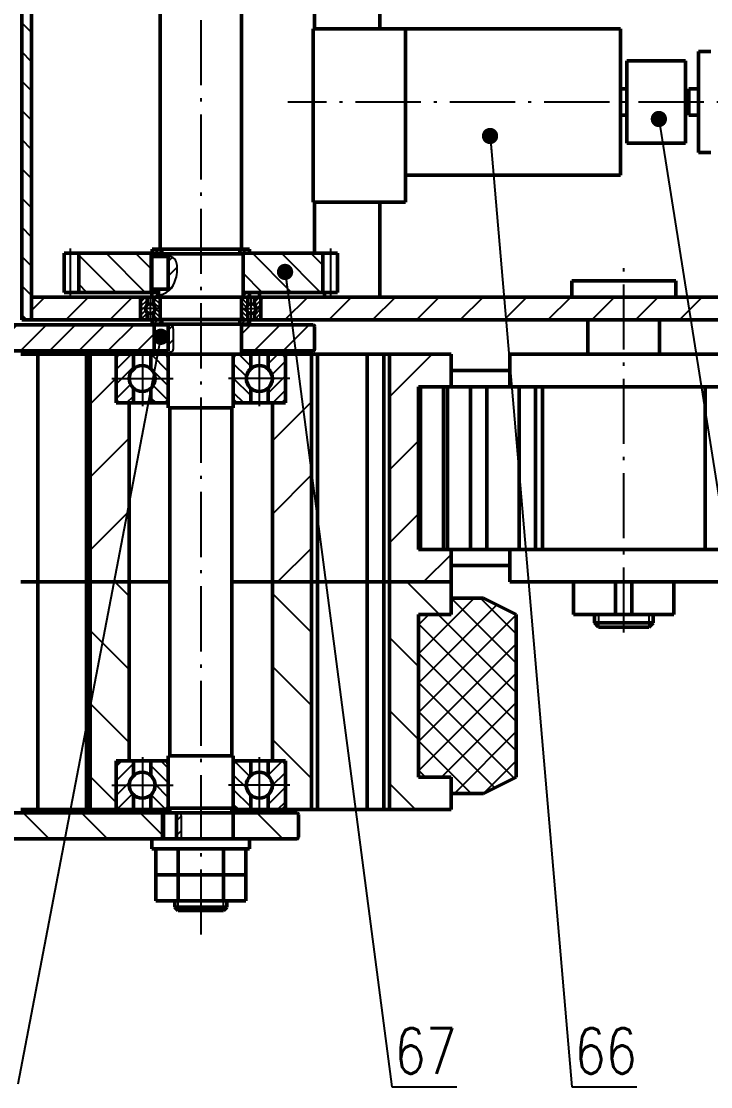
# Model space of a CAD drawing. Header units: millimetres. Extents: x -1896 to -707, y -189 to 652.
# Drawn here: x -1718.6 to -1612.7, y -103.8 to 59.9 of the extents above; entities that cross this region are included whole.
import ezdxf
from ezdxf.enums import TextEntityAlignment as Align

# ---------------------------------------------------------------- set-up
doc = ezdxf.new("R2010")
doc.units = ezdxf.units.MM
doc.header["$LTSCALE"] = 10
doc.linetypes.add('CENTER', pattern=[1.45, 1, -0.2, 0.05, -0.2])
doc.layers.add('1轮廓实线层', color=7, linetype='Continuous', lineweight=50)
for name, color, linetype in [('2细线层', 4, 'Continuous'), ('3中心线层', 1, 'CENTER'), ('5剖面线层', 2, 'Continuous'), ('6文字层', 7, 'Continuous')]:
    doc.layers.add(name, color=color, linetype=linetype)
doc.styles.add('PC_TEXTSTYLE', font='romans.shx', dxfattribs={"width": 0.8, "bigfont": 'hzfs.shx'})
doc.styles.add('TH_GBDIM', font='romans.shx', dxfattribs={"width": 0.65, "bigfont": 'gbcbig.shx'})
doc.dimstyles.new('TH_GBDIM', dxfattribs={"dimtxt": 3.5, "dimasz": 2.5, "dimexe": 2, "dimexo": 0, "dimgap": 1.5, "dimtad": 1, "dimdsep": 46, "dimtxsty": 'TH_GBDIM', "dimcen": 2.5, "dimclrd": 130, "dimclre": 130, "dimclrt": 3, "dimazin": 2, "dimtfac": 0.714286, "dimtmove": 0, "dimatfit": 3, "dimfxl": 1, "dimtolj": 1, "dimtzin": 0, "dimlwd": -1, "dimlwe": -1, "dimarcsym": 0})
pattern_1 = [(135, (-1751.829, 277.0675), (-2.245064, -2.245064), [])]
pattern_2 = [(45, (-1751.829, 277.0675), (-3.367596, 3.367596), [])]
pattern_3 = [(45, (-1751.8289, 277.0675), (-0.3367596, 0.3367596), [])]
pattern_4 = [(45, (-1751.829, 277.0675), (-2.245064, 2.245064), [])]
pattern_5 = [(45, (-1751.8289, 277.0675), (-1.122532, 1.122532), [])]
pattern_6 = [(135, (-1751.8289, 277.0675), (-1.122532, -1.122532), [])]
pattern_7 = [(135, (-1751.8289, 277.0675), (-0.3367596, -0.3367596), [])]
pattern_8 = [(45, (-2494.38, -1065.853), (-5.61266, 5.61266), [])]
pattern_9 = [(135, (-2494.38, -1065.853), (-5.61266, -5.61266), [])]
pattern_10 = [(135, (-1751.829, 277.0675), (-4.49013, -4.49013), [])]
pattern_11 = [(45, (-1751.8289, 214.5675), (-1.122532, 1.122532), [])]
pattern_12 = [(135, (-1751.8289, 214.5675), (-1.122532, -1.122532), [])]
pattern_13 = [(45, (-1661.8289, 313.1175), (-0.3367596, 0.3367596), [])]

# ---------------------------------------------------------------- blocks, each defined once
blk = doc.blocks.new('件号-右')
at = {"layer": '6文字层'}
blk.add_line((0, 0), (-10, 0), dxfattribs=at)
at = {"layer": '6文字层', "style": 'PC_TEXTSTYLE', "width": 0.8}
blk.add_attdef('X', text='', height=7, dxfattribs=at).set_placement((-5.47, 2), align=Align.CENTER)

msp = doc.modelspace()

# ---------------------------------------------------------------- hatches: boundary and pattern name
at = {"layer": '5剖面线层'}
h = msp.add_hatch(dxfattribs=at)
h.set_pattern_fill('ANSI31', color=256, angle=90)
h.set_pattern_definition(pattern_1)
h.paths.add_polyline_path([(-1717.0515, 141.0227), (-1718.5515, 141.0227), (-1718.5515, 14.0227), (-1717.0515, 14.0227)])
h = msp.add_hatch(dxfattribs=at)
h.set_pattern_fill('ANSI31', color=256, scale=0.15)
h.set_pattern_definition(pattern_3)
h.paths.add_polyline_path([(-1697.0265, 24.9227), (-1698.5115, 24.9227), (-1698.5115, 24.2727), (-1698.3015, 24.2727), (-1697.4515, 24.2727), (-1697.0265, 24.2727)])
h = msp.add_hatch(dxfattribs=at)
h.set_pattern_fill('ANSI31', color=256, scale=0.15)
h.set_pattern_definition(pattern_3)
h.paths.add_polyline_path([(-1685.0765, 24.9227), (-1683.5915, 24.9227), (-1683.5915, 24.2727), (-1683.8015, 24.2727), (-1684.6515, 24.2727), (-1685.0765, 24.2727)])
h = msp.add_hatch(dxfattribs=at)
h.set_pattern_fill('ANSI31', color=256, angle=90)
h.set_pattern_definition(pattern_1)
h.paths.add_polyline_path([(-1698.7015, 24.2727), (-1698.7015, 18.2727), (-1709.8015, 18.2727), (-1709.8015, 24.2727)])
h = msp.add_hatch(dxfattribs=at)
h.set_pattern_fill('ANSI31', color=256, scale=0.5)
h.set_pattern_definition(pattern_5)
edge = h.paths.add_edge_path()
edge.add_line((-1696.0515, 18.7727), (-1696.0515, 23.7727))
edge.add_line((-1696.0515, 23.7727), (-1697.5515, 23.7727))
edge.add_line((-1697.5515, 23.7727), (-1697.5515, 23.9767))
edge.add_spline(control_points=[(-1697.5515, 23.9767), (-1695.0852, 23.9593), (-1694.7578, 22.796), (-1694.4667, 21.1238), (-1695.6405, 18.049), (-1697.5515, 17.8888)], knot_values=[0, 0, 0, 0, 1, 2, 3, 3, 3, 3], degree=3, periodic=0)
edge.add_line((-1697.5515, 17.8888), (-1697.5515, 18.7727))
edge.add_line((-1697.5515, 18.7727), (-1696.0515, 18.7727))
h = msp.add_hatch(dxfattribs=at)
h.set_pattern_fill('ANSI31', color=256, angle=90)
h.set_pattern_definition(pattern_1)
h.paths.add_polyline_path([(-1672.3015, 18.2727), (-1672.3015, 24.2727), (-1684.5515, 24.2727), (-1684.5515, 18.2727)])
h = msp.add_hatch(dxfattribs=at)
h.set_pattern_fill('ANSI31', color=256, scale=0.15)
h.set_pattern_definition(pattern_3)
h.paths.add_polyline_path([(-1698.3015, 17.5227), (-1698.5515, 17.5227), (-1698.5515, 18.2727), (-1697.5515, 18.2727), (-1697.5515, 17.5227)])
h.paths.add_polyline_path([(-1684.5515, 17.5227), (-1684.5515, 18.2727), (-1683.5515, 18.2727), (-1683.5515, 17.5227), (-1683.8015, 17.5227)])
h = msp.add_hatch(dxfattribs=at)
h.set_pattern_fill('ANSI31', color=256, scale=1.5, style=0)
h.set_pattern_definition(pattern_2)
edge = h.paths.add_edge_path(flags=0)
edge.add_line((-1717.0515, 14.2727), (-1717.0515, 17.2727))
edge.add_arc((-1716.8015, 17.2727), 0.25, 90, 180, ccw=False)
edge.add_line((-1716.8015, 17.5227), (-1700.5515, 17.5227))
edge.add_arc((-1700.5515, 17.2727), 0.25, 0, 90, ccw=False)
edge.add_line((-1700.3015, 17.2727), (-1700.3015, 14.2727))
edge.add_arc((-1700.5515, 14.2727), 0.25, 270, 360, ccw=False)
edge.add_line((-1700.5515, 14.0227), (-1716.8015, 14.0227))
edge.add_arc((-1716.8015, 14.2727), 0.25, 180, 270, ccw=False)
h = msp.add_hatch(dxfattribs=at)
h.set_pattern_fill('ANSI31', color=256, scale=0.15)
h.set_pattern_definition(pattern_3)
h.paths.add_polyline_path([(-1699.5465, 15.7727), (-1700.3015, 15.7727), (-1700.3015, 17.2727), (-1700.3015, 17.3727, -0.41421356), (-1700.1515, 17.5227), (-1699.3015, 17.5227), (-1699.3015, 16.325, 0.21184895)])
h.paths.add_polyline_path([(-1699.3015, 14.0227), (-1700.1515, 14.0227, -0.41421356), (-1700.3015, 14.1727), (-1700.3015, 15.7727), (-1699.5465, 15.7727, 0.21184895), (-1699.3015, 15.2204)])
h = msp.add_hatch(dxfattribs=at)
h.set_pattern_fill('ANSI31', color=256, scale=0.15, angle=90)
h.set_pattern_definition(pattern_7)
h.paths.add_polyline_path([(-1697.3015, 14.1727, -0.41421356), (-1697.4515, 14.0227), (-1698.3015, 14.0227), (-1698.3015, 15.2204, 0.21184895), (-1698.0565, 15.7727), (-1697.3015, 15.7727)])
h.paths.add_polyline_path([(-1697.3015, 15.7727), (-1698.0565, 15.7727, 0.21184895), (-1698.3015, 16.325), (-1698.3015, 17.5227), (-1697.4515, 17.5227, -0.41421356), (-1697.3015, 17.3727)])
h = msp.add_hatch(dxfattribs=at)
h.set_pattern_fill('ANSI31', color=256, scale=0.15, angle=90)
h.set_pattern_definition(pattern_7)
h.paths.add_polyline_path([(-1684.8015, 14.1727, 0.41421356), (-1684.6515, 14.0227), (-1683.8015, 14.0227), (-1683.8015, 15.2204, -0.21184895), (-1684.0465, 15.7727), (-1684.8015, 15.7727)])
h.paths.add_polyline_path([(-1684.8015, 15.7727), (-1684.0465, 15.7727, -0.21184895), (-1683.8015, 16.325), (-1683.8015, 17.5227), (-1684.6515, 17.5227, 0.41421356), (-1684.8015, 17.3727)])
h = msp.add_hatch(dxfattribs=at)
h.set_pattern_fill('ANSI31', color=256, scale=0.15)
h.set_pattern_definition(pattern_3)
h.paths.add_polyline_path([(-1682.5565, 15.7727), (-1681.8015, 15.7727), (-1681.8015, 17.2727), (-1681.8015, 17.3727, 0.41421356), (-1681.9515, 17.5227), (-1682.8015, 17.5227), (-1682.8015, 16.325, -0.21184895)])
h.paths.add_polyline_path([(-1682.8015, 14.0227), (-1681.9515, 14.0227, 0.41421356), (-1681.8015, 14.1727), (-1681.8015, 15.7727), (-1682.5565, 15.7727, -0.21184895), (-1682.8015, 15.2204)])
h = msp.add_hatch(dxfattribs=at)
h.set_pattern_fill('ANSI31', color=256, scale=1.5, style=0)
h.set_pattern_definition(pattern_2)
edge = h.paths.add_edge_path(flags=0)
edge.add_line((-1681.8015, 14.2727), (-1681.8015, 17.2727))
edge.add_arc((-1681.5515, 17.2727), 0.25, 90, 180, ccw=False)
edge.add_line((-1681.5515, 17.5227), (-1527.5515, 17.5227))
edge.add_arc((-1527.5515, 17.2727), 0.25, 0, 90, ccw=False)
edge.add_line((-1527.3015, 17.2727), (-1527.3015, 14.2727))
edge.add_arc((-1527.5515, 14.2727), 0.25, 270, 360, ccw=False)
edge.add_line((-1527.5515, 14.0227), (-1681.5515, 14.0227))
edge.add_arc((-1681.5515, 14.2727), 0.25, 180, 270, ccw=False)
h = msp.add_hatch(dxfattribs=at)
h.set_pattern_fill('ANSI31', color=256)
h.set_pattern_definition(pattern_4)
h.paths.add_polyline_path([(-1741.0515, 9.2727), (-1776.5515, 9.2727), (-1776.5515, 13.2727), (-1741.0515, 13.2727)])
h.paths.add_polyline_path([(-1698.2015, 9.2727), (-1698.2015, 13.2727), (-1741.0515, 13.2727), (-1741.0515, 9.2727)])
h = msp.add_hatch(dxfattribs=at)
h.set_pattern_fill('ANSI31', color=256, scale=0.15)
h.set_pattern_definition(pattern_3)
h.paths.add_polyline_path([(-1697.0265, 13.3727), (-1698.5115, 13.3727), (-1698.5115, 14.0227), (-1698.3015, 14.0227), (-1697.4515, 14.0227), (-1697.0265, 14.0227)])
h = msp.add_hatch(dxfattribs=at)
h.set_pattern_fill('ANSI31', color=256, scale=0.5)
h.set_pattern_definition([(45, (-1751.8289, 731.2405), (-1.122532, 1.122532), [])])
edge = h.paths.add_edge_path()
edge.add_spline(control_points=[(-1695.6659, 13.3727), (-1695.2706, 13.0209), (-1695.2706, 12.6261), (-1695.2706, 11.603), (-1695.2706, 10.562), (-1695.2706, 9.5209), (-1695.2706, 9.0227), (-1697.3015, 9.0227)], knot_values=[0, 0, 0, 0, 1, 2, 3, 4, 5, 5, 5, 5], degree=3, periodic=0)
edge.add_line((-1697.3015, 9.0227), (-1697.3015, 9.2727))
edge.add_line((-1697.3015, 9.2727), (-1696.0515, 9.2727))
edge.add_line((-1696.0515, 9.2727), (-1696.0515, 13.2727))
edge.add_line((-1696.0515, 13.2727), (-1697.3015, 13.2727))
edge.add_line((-1697.3015, 13.2727), (-1697.3015, 13.3727))
edge.add_line((-1697.3015, 13.3727), (-1695.6659, 13.3727))
h = msp.add_hatch(dxfattribs=at)
h.set_pattern_fill('ANSI31', color=256, scale=0.15)
h.set_pattern_definition(pattern_3)
h.paths.add_polyline_path([(-1685.0765, 13.3727), (-1683.5915, 13.3727), (-1683.5915, 14.0227), (-1683.8015, 14.0227), (-1684.6515, 14.0227), (-1685.0765, 14.0227)])
h = msp.add_hatch(dxfattribs=at)
h.set_pattern_fill('ANSI31', color=256)
h.set_pattern_definition(pattern_4)
h.paths.add_polyline_path([(-1684.5515, 13.2727, 0.41421356), (-1684.8015, 13.0227), (-1684.8015, 9.5227, 0.41421356), (-1684.5515, 9.2727), (-1673.8015, 9.2727, 0.41421356), (-1673.5515, 9.5227), (-1673.5515, 13.0227, 0.41421356), (-1673.8015, 13.2727)])
h = msp.add_hatch(dxfattribs=at)
h.set_pattern_fill('ANSI31', color=256, scale=2.5, style=0)
h.set_pattern_definition(pattern_8)
h.paths.add_polyline_path([(-1702.0515, -18.7273), (-1702.0808, -18.7273), (-1702.0515, -26.2273), (-1708.0515, -26.2273), (-1708.0515, 8.7727), (-1704.0515, 8.7727), (-1704.0515, 1.2727), (-1702.0515, 1.2727)])
h = msp.add_hatch(dxfattribs=at)
h.set_pattern_fill('ANSI31', color=256, scale=0.5)
h.set_pattern_definition(pattern_11)
h.paths.add_polyline_path([(-1702.0465, 5.0227, 0.2128353), (-1701.3848, 3.5387), (-1701.3848, 1.2727), (-1703.5015, 1.2727, -0.41421356), (-1704.0515, 1.8227), (-1704.0515, 8.2227, -0.41421356), (-1703.5015, 8.7727), (-1702.0515, 8.7727), (-1701.3848, 8.7727), (-1701.3848, 6.5067, 0.2128353)])
h = msp.add_hatch(dxfattribs=at)
h.set_pattern_fill('ANSI31', color=256, scale=0.5, angle=90)
h.set_pattern_definition(pattern_12)
h.paths.add_polyline_path([(-1696.0515, 1.8227, -0.41421356), (-1696.6015, 1.2727), (-1698.7182, 1.2727), (-1698.7182, 3.5387, 0.2128353), (-1698.0565, 5.0227, 0.2128353), (-1698.7182, 6.5067), (-1698.7182, 8.7727), (-1696.6015, 8.7727, -0.41421356), (-1696.0515, 8.2227)])
h = msp.add_hatch(dxfattribs=at)
h.set_pattern_fill('ANSI31', color=256, scale=0.5, angle=90)
h.set_pattern_definition(pattern_12)
h.paths.add_polyline_path([(-1686.0515, 1.8227, 0.41421356), (-1685.5015, 1.2727), (-1683.3848, 1.2727), (-1683.3848, 3.5387, -0.2128353), (-1684.0465, 5.0227, -0.2128353), (-1683.3848, 6.5067), (-1683.3848, 8.7727), (-1685.5015, 8.7727, 0.41421356), (-1686.0515, 8.2227)])
h = msp.add_hatch(dxfattribs=at)
h.set_pattern_fill('ANSI31', color=256, scale=0.5)
h.set_pattern_definition(pattern_11)
h.paths.add_polyline_path([(-1680.0565, 5.0227, -0.2128353), (-1680.7182, 3.5387), (-1680.7182, 1.2727), (-1678.6015, 1.2727, 0.41421356), (-1678.0515, 1.8227), (-1678.0515, 8.2227, 0.41421356), (-1678.6015, 8.7727), (-1680.0515, 8.7727), (-1680.7182, 8.7727), (-1680.7182, 6.5067, -0.2128353)])
h = msp.add_hatch(dxfattribs=at)
h.set_pattern_fill('ANSI31', color=256, scale=2.5, style=0)
h.set_pattern_definition(pattern_8)
h.paths.add_polyline_path([(-1674.0515, -26.2273), (-1680.0515, -26.2273), (-1679.9625, -18.7273), (-1680.0515, -18.7273), (-1680.0515, 1.2727), (-1678.0515, 1.2727), (-1678.0515, 8.7727), (-1674.0515, 8.7727)])
h = msp.add_hatch(dxfattribs=at)
h.set_pattern_fill('ANSI31', color=256, scale=2.5, style=0)
h.set_pattern_definition(pattern_8)
h.paths.add_polyline_path([(-1657.589, 3.7727), (-1657.589, -21.2273), (-1652.589, -21.2273), (-1652.589, -26.2273), (-1662.0515, -26.2273), (-1662.0515, 8.7727), (-1652.589, 8.7727), (-1652.589, 3.7727)], flags=0)
h = msp.add_hatch(dxfattribs=at)
h.set_pattern_fill('ANSI31', color=256, scale=2.5, angle=90, style=0)
h.set_pattern_definition(pattern_9)
h.paths.add_polyline_path([(-1702.0515, -53.7273), (-1704.0515, -53.7273), (-1704.0515, -61.2273), (-1708.0515, -61.2273), (-1708.0515, -26.2273), (-1702.0515, -26.2273), (-1702.0554, -33.7273), (-1702.0515, -33.7273)])
h = msp.add_hatch(dxfattribs=at)
h.set_pattern_fill('ANSI31', color=256, scale=2.5, angle=90, style=0)
h.set_pattern_definition(pattern_9)
h.paths.add_polyline_path([(-1674.0515, -61.2273), (-1678.0515, -61.2273), (-1678.0515, -53.7273), (-1680.0515, -53.7273), (-1680.0515, -33.7273), (-1680.0333, -33.7273), (-1680.0515, -26.2273), (-1674.0515, -26.2273)])
h = msp.add_hatch(dxfattribs=at)
h.set_pattern_fill('ANSI31', color=256, scale=2.5, angle=90, style=0)
h.set_pattern_definition(pattern_9)
h.paths.add_polyline_path([(-1657.589, -31.2273), (-1657.589, -56.2273), (-1652.589, -56.2273), (-1652.589, -61.2273), (-1662.0515, -61.2273), (-1662.0515, -26.2273), (-1652.589, -26.2273), (-1652.589, -31.2273)], flags=0)
h = msp.add_hatch(dxfattribs=at)
h.set_pattern_fill('ANSI37', color=256)
h.set_pattern_definition([(45, (-1751.829, 277.0675), (-2.245064, 2.245064), []), (135, (-1751.829, 277.0675), (-2.245064, -2.245064), [])])
h.paths.add_polyline_path([(-1657.589, -56.2273), (-1652.589, -56.2273), (-1652.589, -58.7273), (-1647.589, -58.7273), (-1642.589, -56.2273), (-1642.589, -31.2273), (-1647.589, -28.7273), (-1652.589, -28.7273), (-1652.589, -31.2273), (-1657.589, -31.2273)])
h = msp.add_hatch(dxfattribs=at)
h.set_pattern_fill('ANSI31', color=256, scale=0.5)
h.set_pattern_definition(pattern_5)
h.paths.add_polyline_path([(-1702.0465, -57.4773, 0.2128353), (-1701.3848, -58.9613), (-1701.3848, -61.2273), (-1703.5015, -61.2273, -0.41421356), (-1704.0515, -60.6773), (-1704.0515, -54.2773, -0.41421356), (-1703.5015, -53.7273), (-1702.0515, -53.7273), (-1701.3848, -53.7273), (-1701.3848, -55.9933, 0.2128353)])
h = msp.add_hatch(dxfattribs=at)
h.set_pattern_fill('ANSI31', color=256, scale=0.5, angle=90)
h.set_pattern_definition(pattern_6)
h.paths.add_polyline_path([(-1696.0515, -60.6773, -0.41421356), (-1696.6015, -61.2273), (-1698.7182, -61.2273), (-1698.7182, -58.9613, 0.2128353), (-1698.0565, -57.4773, 0.2128353), (-1698.7182, -55.9933), (-1698.7182, -53.7273), (-1696.6015, -53.7273, -0.41421356), (-1696.0515, -54.2773)])
h = msp.add_hatch(dxfattribs=at)
h.set_pattern_fill('ANSI31', color=256, scale=0.5, angle=90)
h.set_pattern_definition(pattern_6)
h.paths.add_polyline_path([(-1686.0515, -60.6773, 0.41421356), (-1685.5015, -61.2273), (-1683.3848, -61.2273), (-1683.3848, -58.9613, -0.2128353), (-1684.0465, -57.4773, -0.2128353), (-1683.3848, -55.9933), (-1683.3848, -53.7273), (-1685.5015, -53.7273, 0.41421356), (-1686.0515, -54.2773)])
h = msp.add_hatch(dxfattribs=at)
h.set_pattern_fill('ANSI31', color=256, scale=0.5)
h.set_pattern_definition(pattern_5)
h.paths.add_polyline_path([(-1680.0565, -57.4773, -0.2128353), (-1680.7182, -58.9613), (-1680.7182, -61.2273), (-1678.6015, -61.2273, 0.41421356), (-1678.0515, -60.6773), (-1678.0515, -54.2773, 0.41421356), (-1678.6015, -53.7273), (-1680.0515, -53.7273), (-1680.7182, -53.7273), (-1680.7182, -55.9933, -0.2128353)])
h = msp.add_hatch(dxfattribs=at)
h.set_pattern_fill('ANSI31', color=256, scale=2, angle=90, style=0)
h.set_pattern_definition(pattern_10)
edge = h.paths.add_edge_path()
edge.add_line((-1696.9515, -65.7273), (-1696.9515, -61.7273))
edge.add_line((-1696.9515, -61.7273), (-1775.3015, -61.7273))
edge.add_arc((-1775.3015, -61.9773), 0.25, 90, 180)
edge.add_line((-1775.5515, -61.9773), (-1775.5515, -65.4773))
edge.add_arc((-1775.3015, -65.4773), 0.25, 180, 270)
edge.add_line((-1775.3015, -65.7273), (-1696.9515, -65.7273))
h = msp.add_hatch(dxfattribs=at)
h.set_pattern_fill('ANSI31', color=256, scale=0.15)
h.set_pattern_definition(pattern_13)
h.paths.add_polyline_path([(-1697.0165, -61.2273), (-1695.8015, -61.2273), (-1695.8015, -61.7273), (-1697.0165, -61.7273)])
h = msp.add_hatch(dxfattribs=at)
h.set_pattern_fill('ANSI31', color=256, scale=0.5)
h.set_pattern_definition([(45, (-1750.5789, 806.2405), (-1.122532, 1.122532), [])])
h.paths.add_polyline_path([(-1694.8015, -61.7273), (-1694.3099, -61.7273), (-1694.2926, -61.745), (-1694.2749, -61.7635), (-1694.258, -61.7818), (-1694.2419, -61.7997), (-1694.2266, -61.8174), (-1694.2119, -61.8349), (-1694.198, -61.8521), (-1694.1848, -61.8691), (-1694.1722, -61.8859), (-1694.1603, -61.9024), (-1694.1491, -61.9188), (-1694.1384, -61.9349), (-1694.1284, -61.9509), (-1694.1189, -61.9667), (-1694.1101, -61.9824), (-1694.1017, -61.9979), (-1694.0939, -62.0132), (-1694.0867, -62.0284), (-1694.0799, -62.0435), (-1694.0736, -62.0585), (-1694.0678, -62.0734), (-1694.0624, -62.0882), (-1694.0574, -62.1029), (-1694.0529, -62.1176), (-1694.0487, -62.1322), (-1694.0449, -62.1467), (-1694.0415, -62.1612), (-1694.0384, -62.1757), (-1694.0356, -62.1901), (-1694.0332, -62.2046), (-1694.031, -62.219), (-1694.0291, -62.2335), (-1694.0274, -62.248), (-1694.026, -62.2625), (-1694.0248, -62.277), (-1694.0238, -62.2916), (-1694.0229, -62.3063), (-1694.0223, -62.321), (-1694.0217, -62.3358), (-1694.0213, -62.3507), (-1694.0211, -62.3657), (-1694.0209, -62.3808), (-1694.0207, -62.396), (-1694.0207, -62.4114), (-1694.0206, -62.4269), (-1694.0206, -62.4426), (-1694.0206, -62.4584), (-1694.0206, -62.4744), (-1694.0206, -62.4905), (-1694.0206, -62.5068), (-1694.0206, -62.5233), (-1694.0206, -62.5399), (-1694.0206, -62.5567), (-1694.0206, -62.5735), (-1694.0206, -62.5906), (-1694.0206, -62.6077), (-1694.0206, -62.6251), (-1694.0206, -62.6425), (-1694.0206, -62.6601), (-1694.0206, -62.6777), (-1694.0206, -62.6955), (-1694.0206, -62.7135), (-1694.0206, -62.7315), (-1694.0206, -62.7497), (-1694.0206, -62.7679), (-1694.0206, -62.7863), (-1694.0206, -62.8048), (-1694.0206, -62.8234), (-1694.0206, -62.842), (-1694.0206, -62.8608), (-1694.0206, -62.8797), (-1694.0206, -62.8986), (-1694.0206, -62.9177), (-1694.0206, -62.9368), (-1694.0206, -62.956), (-1694.0206, -62.9752), (-1694.0206, -62.9946), (-1694.0206, -63.014), (-1694.0206, -63.0335), (-1694.0206, -63.053), (-1694.0206, -63.0726), (-1694.0206, -63.0923), (-1694.0206, -63.112), (-1694.0206, -63.1318), (-1694.0206, -63.1516), (-1694.0206, -63.1714), (-1694.0206, -63.1913), (-1694.0206, -63.2113), (-1694.0206, -63.2312), (-1694.0206, -63.2512), (-1694.0206, -63.2713), (-1694.0206, -63.2913), (-1694.0206, -63.3114), (-1694.0206, -63.3315), (-1694.0206, -63.3517), (-1694.0206, -63.3718), (-1694.0206, -63.3919), (-1694.0206, -63.4121), (-1694.0206, -63.4323), (-1694.0206, -63.4524), (-1694.0206, -63.4726), (-1694.0206, -63.4928), (-1694.0206, -63.513), (-1694.0206, -63.5332), (-1694.0206, -63.5534), (-1694.0206, -63.5736), (-1694.0206, -63.5938), (-1694.0206, -63.614), (-1694.0206, -63.6343), (-1694.0206, -63.6545), (-1694.0206, -63.6747), (-1694.0206, -63.695), (-1694.0206, -63.7152), (-1694.0206, -63.7355), (-1694.0206, -63.7557), (-1694.0206, -63.776), (-1694.0206, -63.7962), (-1694.0206, -63.8165), (-1694.0206, -63.8368), (-1694.0206, -63.857), (-1694.0206, -63.8773), (-1694.0206, -63.8976), (-1694.0206, -63.9179), (-1694.0206, -63.9382), (-1694.0206, -63.9585), (-1694.0206, -63.9788), (-1694.0206, -63.9991), (-1694.0206, -64.0194), (-1694.0206, -64.0397), (-1694.0206, -64.06), (-1694.0206, -64.0803), (-1694.0206, -64.1006), (-1694.0206, -64.1209), (-1694.0206, -64.1413), (-1694.0206, -64.1616), (-1694.0206, -64.1819), (-1694.0206, -64.2022), (-1694.0206, -64.2225), (-1694.0206, -64.2429), (-1694.0206, -64.2632), (-1694.0206, -64.2835), (-1694.0206, -64.3038), (-1694.0206, -64.3242), (-1694.0206, -64.3445), (-1694.0206, -64.3648), (-1694.0206, -64.3852), (-1694.0206, -64.4055), (-1694.0206, -64.4258), (-1694.0206, -64.4462), (-1694.0206, -64.4665), (-1694.0206, -64.4868), (-1694.0206, -64.5072), (-1694.0206, -64.5275), (-1694.0206, -64.5478), (-1694.0206, -64.5681), (-1694.0206, -64.5883), (-1694.0206, -64.6086), (-1694.0206, -64.6289), (-1694.0206, -64.6491), (-1694.0206, -64.6693), (-1694.0206, -64.6895), (-1694.0206, -64.7096), (-1694.0206, -64.7297), (-1694.0206, -64.7498), (-1694.0206, -64.7699), (-1694.0206, -64.7899), (-1694.0206, -64.8099), (-1694.0206, -64.8298), (-1694.0206, -64.8497), (-1694.0206, -64.8696), (-1694.0206, -64.8894), (-1694.0206, -64.9091), (-1694.0206, -64.9288), (-1694.0206, -64.9485), (-1694.0206, -64.9681), (-1694.0206, -64.9876), (-1694.0206, -65.0071), (-1694.0206, -65.0265), (-1694.0206, -65.0459), (-1694.0206, -65.0652), (-1694.0206, -65.0844), (-1694.0206, -65.1035), (-1694.0206, -65.1226), (-1694.0206, -65.1416), (-1694.0206, -65.1605), (-1694.0206, -65.1794), (-1694.0206, -65.1982), (-1694.0206, -65.2168), (-1694.0206, -65.2354), (-1694.0206, -65.2539), (-1694.0206, -65.2723), (-1694.0206, -65.2907), (-1694.0206, -65.3089), (-1694.0206, -65.327), (-1694.0206, -65.345), (-1694.0206, -65.363), (-1694.0206, -65.3808), (-1694.0206, -65.3985), (-1694.0206, -65.4161), (-1694.0206, -65.4336), (-1694.0207, -65.451), (-1694.0208, -65.4682), (-1694.0211, -65.4854), (-1694.0218, -65.5024), (-1694.0228, -65.5192), (-1694.0242, -65.5359), (-1694.0263, -65.5524), (-1694.029, -65.5687), (-1694.0324, -65.5849), (-1694.0367, -65.6008), (-1694.0419, -65.6166), (-1694.0481, -65.6321), (-1694.0554, -65.6475), (-1694.064, -65.6625), (-1694.0738, -65.6774), (-1694.085, -65.692), (-1694.0976, -65.7063), (-1694.1119, -65.7204), (-1694.1198, -65.7273), (-1694.8015, -65.7273)])
h = msp.add_hatch(dxfattribs=at)
h.set_pattern_fill('ANSI31', color=256, scale=0.15)
h.set_pattern_definition(pattern_13)
h.paths.add_polyline_path([(-1685.0865, -61.2273), (-1686.3015, -61.2273), (-1686.3015, -61.7273), (-1685.0865, -61.7273)])
h = msp.add_hatch(dxfattribs=at)
h.set_pattern_fill('ANSI31', color=256, scale=2, angle=90, style=0)
h.set_pattern_definition(pattern_10)
edge = h.paths.add_edge_path(flags=0)
edge.add_line((-1686.0515, -65.4773), (-1686.0515, -61.9773))
edge.add_arc((-1685.8015, -61.9773), 0.25, 90, 180, ccw=False)
edge.add_line((-1685.8015, -61.7273), (-1676.3015, -61.7273))
edge.add_arc((-1676.3015, -61.9773), 0.25, 0, 90, ccw=False)
edge.add_line((-1676.0515, -61.9773), (-1676.0515, -65.4773))
edge.add_arc((-1676.3015, -65.4773), 0.25, 270, 360, ccw=False)
edge.add_line((-1676.3015, -65.7273), (-1685.8015, -65.7273))
edge.add_arc((-1685.8015, -65.4773), 0.25, 180, 270, ccw=False)

# ---------------------------------------------------------------- linework, layer by layer
at = {"layer": '1轮廓实线层'}
for p, q in [((-1718.5515, 141.0227), (-1718.5515, 14.0227)), ((-1717.0515, 14.0227), (-1717.0515, 141.0227)), ((-1697.3015, 24.9227), (-1697.3015, 130.1227)), ((-1684.8015, 24.9227), (-1684.8015, 130.1227)), ((-1673.8015, 43.3976), (-1673.8015, 58.7726)), ((-1673.8015, 58.7726), (-1659.6015, 58.7726)), ((-1626.5479, 58.7726), (-1659.6015, 58.7726)), ((-1659.6015, 58.7726), (-1659.6015, 32.1476)), ((-1626.5479, 47.5226), (-1626.5479, 58.7726)), ((-1613.0535, 55.2731), (-1614.5535, 55.2731)), ((-1614.5535, 47.5226), (-1614.5535, 55.2731)), ((-1613.0535, 55.2731), (-1612.6848, 55.2731)), ((-1626.5479, 41.1726), (-1626.5479, 53.8726)), ((-1625.5479, 41.1726), (-1625.5479, 53.8726)), ((-1625.5479, 53.8726), (-1616.5479, 53.8726)), ((-1616.5479, 41.1726), (-1616.5479, 53.8726)), ((-1626.5479, 49.5226), (-1625.5479, 49.5226)), ((-1616.0535, 45.5221), (-1616.0535, 49.5221)), ((-1616.0535, 49.5221), (-1614.5535, 49.5221)), ((-1626.5479, 47.5226), (-1626.5479, 36.2726)), ((-1616.0485, 49.0155), (-1616.5479, 49.0155)), ((-1614.5535, 47.5226), (-1614.5535, 39.7721)), ((-1616.0485, 46.0288), (-1616.5479, 46.0288)), ((-1626.5479, 45.5226), (-1625.5479, 45.5226)), ((-1616.0535, 45.5221), (-1614.5535, 45.5221)), ((-1673.8015, 32.1476), (-1673.8015, 43.3976)), ((-1625.5479, 41.1726), (-1616.5479, 41.1726)), ((-1613.0535, 39.7721), (-1614.5535, 39.7721)), ((-1613.0535, 39.7721), (-1612.6848, 39.7721)), ((-1698.5115, 24.9227), (-1691.0515, 24.9227)), ((-1698.5115, 24.9227), (-1698.5115, 24.2727)), ((-1697.0265, 24.9227), (-1697.0265, 24.1727)), ((-1683.5915, 24.9227), (-1691.0515, 24.9227)), ((-1685.0765, 24.9227), (-1685.0765, 24.1727)), ((-1683.5915, 24.9227), (-1683.5915, 24.2727)), ((-1712.0515, 24.2727), (-1697.5515, 24.2727)), ((-1712.0515, 18.2727), (-1712.0515, 24.2727)), ((-1709.8015, 18.2727), (-1709.8015, 24.2727)), ((-1698.7015, 24.2727), (-1698.7015, 18.2727)), ((-1698.5515, 23.7727), (-1698.5515, 18.7727)), ((-1698.5515, 23.7727), (-1696.0515, 23.7727)), ((-1698.3015, 24.2727), (-1697.4515, 24.2727)), ((-1697.5515, 24.2727), (-1697.5515, 23.7727)), ((-1697.5515, 24.2727), (-1697.5515, 23.7727)), ((-1697.5515, 24.1727), (-1691.0515, 24.1727)), ((-1697.4515, 24.2727), (-1697.0265, 24.2727)), ((-1696.0515, 23.7727), (-1696.0515, 18.7727)), ((-1684.5515, 24.1727), (-1691.0515, 24.1727)), ((-1684.6515, 24.2727), (-1685.0765, 24.2727)), ((-1684.6515, 24.2727), (-1683.8015, 24.2727)), ((-1683.8015, 24.2727), (-1684.6515, 24.2727)), ((-1670.0515, 24.2727), (-1684.5515, 24.2727)), ((-1684.5515, 17.5227), (-1684.5515, 24.2727)), ((-1672.3015, 18.2727), (-1672.3015, 24.2727)), ((-1670.0515, 18.2727), (-1670.0515, 24.2727)), ((-1634.0515, 20.0227), (-1634.0515, 17.5227)), ((-1634.0515, 20.0227), (-1618.0515, 20.0227)), ((-1618.0515, 17.5227), (-1618.0515, 20.0227)), ((-1697.5515, 18.2727), (-1712.0515, 18.2727)), ((-1698.5515, 18.7727), (-1696.0515, 18.7727)), ((-1698.5515, 18.2727), (-1698.5515, 17.5227)), ((-1697.5515, 18.7727), (-1697.5515, 18.2727)), ((-1697.5515, 18.7727), (-1697.5515, 17.5227)), ((-1684.5515, 18.2727), (-1670.0515, 18.2727)), ((-1683.5515, 18.2727), (-1683.5515, 17.5227)), ((-1682.0515, 17.5227), (-1682.0515, 18.2727)), ((-1672.0515, 17.5227), (-1672.0515, 18.2727)), ((-1700.5515, 17.5227), (-1717.0515, 17.5227)), ((-1700.1515, 17.5227), (-1700.5515, 17.5227)), ((-1700.3015, 17.3727), (-1700.3015, 14.1727)), ((-1700.3015, 14.2727), (-1700.3015, 17.2727)), ((-1699.3015, 17.5227), (-1700.1515, 17.5227)), ((-1699.3015, 16.325), (-1699.3015, 17.5227)), ((-1698.3015, 17.5227), (-1699.3015, 17.5227)), ((-1698.3015, 17.5227), (-1698.3015, 16.325)), ((-1684.8015, 17.5227), (-1698.3015, 17.5227)), ((-1697.5515, 17.5227), (-1697.3015, 17.5227)), ((-1697.3015, 17.5227), (-1697.3015, 14.0227)), ((-1697.3015, 14.1727), (-1697.3015, 17.3727)), ((-1684.8015, 14.0227), (-1684.8015, 17.5227)), ((-1684.8015, 17.5227), (-1684.5515, 17.5227)), ((-1684.8015, 17.3727), (-1684.8015, 14.1727)), ((-1683.8015, 17.5227), (-1684.6515, 17.5227)), ((-1682.8015, 17.5227), (-1683.8015, 17.5227)), ((-1683.8015, 17.5227), (-1683.8015, 16.325)), ((-1681.9515, 17.5227), (-1682.8015, 17.5227)), ((-1682.8015, 16.325), (-1682.8015, 17.5227)), ((-1681.5515, 17.5227), (-1681.9515, 17.5227)), ((-1681.8015, 14.1727), (-1681.8015, 17.3727)), ((-1681.8015, 17.2727), (-1681.8015, 14.2727)), ((-1527.5515, 17.5227), (-1681.5515, 17.5227)), ((-1699.3015, 14.0227), (-1699.3015, 15.2204)), ((-1698.3015, 15.2204), (-1698.3015, 14.0227)), ((-1697.3015, 15.7727), (-1697.3015, 15.7727)), ((-1683.8015, 15.2204), (-1683.8015, 14.0227)), ((-1682.8015, 14.0227), (-1682.8015, 15.2204)), ((-1776.5515, 13.2727), (-1696.0515, 13.2727)), ((-1718.5515, 14.0227), (-1700.5515, 14.0227)), ((-1700.5515, 14.0227), (-1700.1515, 14.0227)), ((-1700.1515, 14.0227), (-1699.3015, 14.0227)), ((-1698.3015, 14.0227), (-1699.3015, 14.0227)), ((-1698.5115, 13.3727), (-1698.5115, 14.0227)), ((-1698.5115, 13.3727), (-1691.0515, 13.3727)), ((-1698.3015, 14.0227), (-1697.4515, 14.0227)), ((-1698.2015, 13.2727), (-1698.2015, 9.2727)), ((-1697.4515, 14.0227), (-1697.0265, 14.0227)), ((-1697.3015, 14.1227), (-1691.0515, 14.1227)), ((-1697.3015, 13.3727), (-1697.3015, 13.2727)), ((-1697.0265, 13.3727), (-1697.0265, 14.1227)), ((-1696.0515, 13.2727), (-1696.0515, 9.2727)), ((-1684.8015, 14.1227), (-1691.0515, 14.1227)), ((-1683.5915, 13.3727), (-1691.0515, 13.3727)), ((-1685.0765, 13.3727), (-1685.0765, 14.1227)), ((-1684.6515, 14.0227), (-1685.0765, 14.0227)), ((-1684.8015, 14.0227), (-1684.6515, 14.0227)), ((-1684.8015, 8.7727), (-1684.8015, 13.3727)), ((-1684.5515, 13.2727), (-1684.8015, 13.2727)), ((-1684.6515, 14.0227), (-1683.8015, 14.0227)), ((-1683.8015, 14.0227), (-1684.6515, 14.0227)), ((-1684.5515, 13.2727), (-1673.8015, 13.2727)), ((-1682.8015, 14.0227), (-1683.8015, 14.0227)), ((-1683.5915, 13.3727), (-1683.5915, 14.0227)), ((-1682.8015, 14.0227), (-1681.9515, 14.0227)), ((-1681.9515, 14.0227), (-1681.5515, 14.0227)), ((-1527.5515, 14.0227), (-1681.5515, 14.0227)), ((-1631.5515, 8.7727), (-1631.5515, 14.0227)), ((-1620.5515, 14.0227), (-1620.5515, 8.7727)), ((-1684.8015, 9.5227), (-1684.8015, 13.0227)), ((-1673.5515, 9.5227), (-1673.5515, 13.0227)), ((-1776.8015, 9.2727), (-1696.0515, 9.2727)), ((-1718.7228, 8.7727), (-1716.0763, 8.7727)), ((-1716.0763, 8.7727), (-1716.0763, -26.2273)), ((-1716.0763, 8.7727), (-1708.6119, 8.7727)), ((-1708.6119, 8.7727), (-1708.6119, -26.2273)), ((-1708.6119, 8.7727), (-1708.0515, 8.7727)), ((-1708.0515, -26.2273), (-1708.0515, 8.7727)), ((-1708.0515, 8.7727), (-1704.0515, 8.7727)), ((-1704.0515, 1.2727), (-1704.0515, 8.7727)), ((-1703.5015, 8.7727), (-1704.0515, 8.7727)), ((-1704.0515, 8.2227), (-1704.0515, 1.8227)), ((-1701.3848, 8.7727), (-1703.5015, 8.7727)), ((-1698.7182, 8.7727), (-1701.3848, 8.7727)), ((-1701.3848, 6.5067), (-1701.3848, 8.7727)), ((-1696.6015, 8.7727), (-1698.7182, 8.7727)), ((-1698.7182, 8.7727), (-1698.7182, 6.5067)), ((-1697.3015, 9.2727), (-1697.3015, 8.7727)), ((-1697.3015, 8.7727), (-1686.0515, 8.7727)), ((-1696.0515, 8.7727), (-1696.0515, 0.5227)), ((-1696.0515, 1.8227), (-1696.0515, 8.2227)), ((-1686.0515, 0.5227), (-1686.0515, 8.7727)), ((-1686.0515, 8.7727), (-1684.8015, 8.7727)), ((-1686.0515, 8.2227), (-1686.0515, 1.8227)), ((-1683.3848, 8.7727), (-1685.5015, 8.7727)), ((-1684.8015, 9.2727), (-1684.5515, 9.2727)), ((-1684.5515, 9.2727), (-1673.8015, 9.2727)), ((-1680.7182, 8.7727), (-1683.3848, 8.7727)), ((-1683.3848, 8.7727), (-1683.3848, 6.5067)), ((-1678.6015, 8.7727), (-1680.7182, 8.7727)), ((-1680.7182, 6.5067), (-1680.7182, 8.7727)), ((-1678.0515, 8.7727), (-1678.6015, 8.7727)), ((-1678.0515, 8.7727), (-1678.0515, 1.2727)), ((-1678.0515, 8.7727), (-1674.0515, 8.7727)), ((-1678.0515, 1.8227), (-1678.0515, 8.2227)), ((-1674.0515, 8.7727), (-1674.0515, -26.2273)), ((-1674.0515, 8.7727), (-1673.1169, 8.7727)), ((-1673.1169, 8.7727), (-1673.1169, -26.2273)), ((-1673.1169, 8.7727), (-1665.4935, 8.7727)), ((-1665.4935, 8.7727), (-1665.4935, -26.2273)), ((-1665.4935, 8.7727), (-1662.9243, 8.7727)), ((-1662.9243, 8.7727), (-1662.9243, -26.2273)), ((-1662.9243, 8.7727), (-1662.0515, 8.7727)), ((-1662.0515, -26.2273), (-1662.0515, 8.7727)), ((-1662.0515, 8.7727), (-1652.589, 8.7727)), ((-1652.589, 3.7727), (-1652.589, 8.7727)), ((-1643.5515, 3.7727), (-1643.5515, 8.7727)), ((-1608.5515, 8.7727), (-1643.5515, 8.7727)), ((-1652.589, 6.2727), (-1643.5515, 6.2727)), ((-1701.3848, 1.2727), (-1701.3848, 3.5387)), ((-1698.7182, 3.5387), (-1698.7182, 1.2727)), ((-1683.3848, 3.5387), (-1683.3848, 1.2727)), ((-1680.7182, 1.2727), (-1680.7182, 3.5387)), ((-1657.589, 3.7727), (-1652.589, 3.7727)), ((-1657.589, -21.2273), (-1657.589, 3.7727)), ((-1657.589, 3.7727), (-1652.589, 3.7727)), ((-1657.589, -21.2273), (-1657.589, 3.7727)), ((-1657.3083, -21.2273), (-1657.3083, 3.7727)), ((-1653.7352, -21.2273), (-1653.7352, 3.7727)), ((-1653.1354, -21.2273), (-1653.1354, 3.7727)), ((-1643.5515, 3.7727), (-1652.589, 3.7727)), ((-1649.6128, -21.2273), (-1649.6128, 3.7727)), ((-1647.1128, -21.2273), (-1647.1128, 3.7727)), ((-1608.5515, 3.7727), (-1643.5515, 3.7727)), ((-1642.1128, -21.2273), (-1642.1128, 3.7727)), ((-1639.6128, -21.2273), (-1639.6128, 3.7727)), ((-1638.5515, 3.7727), (-1638.5515, -21.2273)), ((-1613.5515, 3.7727), (-1613.5515, -21.2273)), ((-1702.0515, 1.2727), (-1704.0515, 1.2727)), ((-1703.5015, 1.2727), (-1701.3848, 1.2727)), ((-1702.0515, -26.2273), (-1702.0515, 1.2727)), ((-1698.7182, 1.2727), (-1701.3848, 1.2727)), ((-1698.7182, 1.2727), (-1696.6015, 1.2727)), ((-1696.6015, 1.2727), (-1696.0515, 1.2727)), ((-1696.0515, 0.5227), (-1686.0515, 0.5227)), ((-1695.8015, -52.9773), (-1695.8015, 0.5227)), ((-1686.3015, -52.9773), (-1686.3015, 0.5227)), ((-1686.0515, 1.2727), (-1685.5015, 1.2727)), ((-1685.5015, 1.2727), (-1683.3848, 1.2727)), ((-1680.7182, 1.2727), (-1683.3848, 1.2727)), ((-1680.7182, 1.2727), (-1678.6015, 1.2727)), ((-1680.0515, 1.2727), (-1680.0515, -26.2273)), ((-1678.0515, 1.2727), (-1680.0515, 1.2727)), ((-1657.589, -21.2273), (-1652.589, -21.2273)), ((-1657.589, -21.2273), (-1652.589, -21.2273)), ((-1652.589, -26.2273), (-1652.589, -21.2273)), ((-1643.5515, -21.2273), (-1652.589, -21.2273)), ((-1643.5515, -26.2273), (-1643.5515, -21.2273)), ((-1608.5515, -21.2273), (-1643.5515, -21.2273)), ((-1652.589, -23.7273), (-1643.5515, -23.7273)), ((-1718.7248, -26.2273), (-1716.0785, -26.2273)), ((-1718.7228, -26.2273), (-1716.0763, -26.2273)), ((-1716.0785, -26.2273), (-1716.0785, -61.2273)), ((-1716.0785, -26.2273), (-1708.6135, -26.2273)), ((-1708.6135, -26.2273), (-1708.6135, -61.2273)), ((-1708.6135, -26.2273), (-1708.0515, -26.2273)), ((-1708.0515, -61.2273), (-1708.0515, -26.2273)), ((-1708.0515, -26.2273), (-1702.0515, -26.2273)), ((-1702.0515, -33.7273), (-1702.0515, -26.2273)), ((-1695.8015, -26.2273), (-1702.0515, -26.2273)), ((-1680.0515, -26.2273), (-1686.3015, -26.2273)), ((-1680.0515, -26.2273), (-1680.0515, -53.7273)), ((-1680.0515, -26.2273), (-1674.0515, -26.2273)), ((-1674.0515, -26.2273), (-1674.0515, -61.2273)), ((-1674.0515, -26.2273), (-1673.1169, -26.2273)), ((-1673.1182, -26.2273), (-1673.1182, -61.2273)), ((-1673.1169, -26.2273), (-1665.4935, -26.2273)), ((-1665.4954, -26.2273), (-1665.4954, -61.2273)), ((-1665.4954, -26.2273), (-1662.926, -26.2273)), ((-1665.4935, -26.2273), (-1662.9243, -26.2273)), ((-1662.926, -26.2273), (-1662.926, -61.2273)), ((-1662.926, -26.2273), (-1662.0515, -26.2273)), ((-1662.9243, -26.2273), (-1662.0515, -26.2273)), ((-1662.0515, -61.2273), (-1662.0515, -26.2273)), ((-1662.0515, -26.2273), (-1652.589, -26.2273)), ((-1652.589, -31.2273), (-1652.589, -26.2273)), ((-1608.5515, -26.2273), (-1643.5515, -26.2273)), ((-1633.7658, -31.2287), (-1633.7658, -26.2273)), ((-1627.3015, -31.2287), (-1627.3015, -26.2273)), ((-1624.8015, -31.2287), (-1624.8015, -26.2273)), ((-1618.3372, -31.2287), (-1618.3372, -26.2273)), ((-1652.589, -28.7273), (-1647.589, -28.7273)), ((-1642.589, -31.2273), (-1647.589, -28.7273)), ((-1657.589, -31.2273), (-1652.589, -31.2273)), ((-1657.589, -56.2273), (-1657.589, -31.2273)), ((-1642.589, -31.2273), (-1642.589, -56.2273)), ((-1618.3372, -31.2287), (-1633.7658, -31.2287)), ((-1630.5515, -31.2287), (-1630.5515, -32.5144)), ((-1629.9086, -33.1573), (-1630.5515, -32.5144)), ((-1621.5515, -32.5144), (-1630.5515, -32.5144)), ((-1621.5515, -32.5144), (-1622.1944, -33.1573)), ((-1621.5515, -31.2287), (-1621.5515, -32.5144)), ((-1702.0515, -53.7273), (-1702.0515, -33.7273)), ((-1702.0515, -33.7273), (-1702.0515, -33.7273)), ((-1622.1944, -33.1573), (-1629.9086, -33.1573)), ((-1704.0515, -53.7273), (-1704.0515, -61.2273)), ((-1704.0515, -53.7273), (-1702.0515, -53.7273)), ((-1701.3848, -53.7273), (-1703.5015, -53.7273)), ((-1701.3848, -55.9933), (-1701.3848, -53.7273)), ((-1701.3848, -53.7273), (-1698.7182, -53.7273)), ((-1698.7182, -53.7273), (-1698.7182, -55.9933)), ((-1696.6015, -53.7273), (-1698.7182, -53.7273)), ((-1696.0515, -53.7273), (-1696.6015, -53.7273)), ((-1696.0515, -52.9773), (-1696.0515, -61.2273)), ((-1696.0515, -52.9773), (-1686.0515, -52.9773)), ((-1686.0515, -61.2273), (-1686.0515, -52.9773)), ((-1685.5015, -53.7273), (-1686.0515, -53.7273)), ((-1683.3848, -53.7273), (-1685.5015, -53.7273)), ((-1683.3848, -53.7273), (-1680.7182, -53.7273)), ((-1683.3848, -53.7273), (-1683.3848, -55.9933)), ((-1678.6015, -53.7273), (-1680.7182, -53.7273)), ((-1680.7182, -55.9933), (-1680.7182, -53.7273)), ((-1680.0515, -53.7273), (-1678.0515, -53.7273)), ((-1678.0515, -61.2273), (-1678.0515, -53.7273)), ((-1704.0515, -54.2773), (-1704.0515, -60.6773)), ((-1696.0515, -60.6773), (-1696.0515, -54.2773)), ((-1686.0515, -54.2773), (-1686.0515, -60.6773)), ((-1678.0515, -60.6773), (-1678.0515, -54.2773)), ((-1657.589, -56.2273), (-1652.589, -56.2273)), ((-1652.589, -61.2273), (-1652.589, -56.2273)), ((-1642.589, -56.2273), (-1647.589, -58.7273)), ((-1652.589, -58.7273), (-1647.589, -58.7273)), ((-1701.3848, -61.2273), (-1701.3848, -58.9613)), ((-1698.7182, -58.9613), (-1698.7182, -61.2273)), ((-1683.3848, -58.9613), (-1683.3848, -61.2273)), ((-1680.7182, -61.2273), (-1680.7182, -58.9613)), ((-1775.3015, -61.7273), (-1696.3015, -61.7273)), ((-1718.7248, -61.2273), (-1716.0785, -61.2273)), ((-1716.0785, -61.2273), (-1708.6135, -61.2273)), ((-1708.6135, -61.2273), (-1708.0515, -61.2273)), ((-1708.0515, -61.2273), (-1704.0515, -61.2273)), ((-1704.0515, -61.2273), (-1703.5015, -61.2273)), ((-1703.5015, -61.2273), (-1701.3848, -61.2273)), ((-1701.3848, -61.2273), (-1698.7182, -61.2273)), ((-1698.7182, -61.2273), (-1696.6015, -61.2273)), ((-1697.0165, -61.2273), (-1697.0165, -61.7273)), ((-1696.9515, -61.7273), (-1696.9515, -65.7273)), ((-1696.8015, -61.7273), (-1696.8015, -65.7273)), ((-1696.6015, -61.2273), (-1696.0515, -61.2273)), ((-1696.0515, -61.7273), (-1696.3015, -61.7273)), ((-1696.0515, -60.9773), (-1686.0515, -60.9773)), ((-1696.0515, -61.2273), (-1695.8015, -61.2273)), ((-1686.3015, -61.7273), (-1696.0515, -61.7273)), ((-1695.8015, -61.7273), (-1695.8015, -60.9773)), ((-1694.8015, -61.7273), (-1694.8015, -65.7273)), ((-1686.3015, -61.7273), (-1686.3015, -60.9773)), ((-1686.0515, -61.2273), (-1686.3015, -61.2273)), ((-1686.3015, -61.7273), (-1686.0515, -61.7273)), ((-1686.0515, -61.2273), (-1685.5015, -61.2273)), ((-1685.5015, -61.2273), (-1686.0515, -61.2273)), ((-1685.8015, -61.7273), (-1686.0515, -61.7273)), ((-1686.0515, -65.7273), (-1686.0515, -61.7273)), ((-1686.0515, -61.7273), (-1685.8015, -61.7273)), ((-1686.0515, -65.4773), (-1686.0515, -61.9773)), ((-1685.8015, -61.7273), (-1676.3015, -61.7273)), ((-1685.5015, -61.2273), (-1683.3848, -61.2273)), ((-1685.0865, -61.2273), (-1685.0865, -61.7273)), ((-1683.3848, -61.2273), (-1680.7182, -61.2273)), ((-1680.7182, -61.2273), (-1678.6015, -61.2273)), ((-1678.6015, -61.2273), (-1678.0515, -61.2273)), ((-1678.0515, -61.2273), (-1674.0515, -61.2273)), ((-1676.0515, -65.4773), (-1676.0515, -61.9773)), ((-1674.0515, -61.2273), (-1673.1182, -61.2273)), ((-1673.1182, -61.2273), (-1665.4954, -61.2273)), ((-1665.4954, -61.2273), (-1662.926, -61.2273)), ((-1662.926, -61.2273), (-1662.0515, -61.2273)), ((-1662.0515, -61.2273), (-1652.589, -61.2273)), ((-1775.3015, -65.7273), (-1696.3015, -65.7273)), ((-1698.5515, -65.7273), (-1698.5515, -67.2273)), ((-1696.3015, -65.7273), (-1696.0515, -65.7273)), ((-1696.0515, -65.7273), (-1686.0515, -65.7273)), ((-1686.0515, -65.7273), (-1685.8015, -65.7273)), ((-1685.8015, -65.7273), (-1676.3015, -65.7273)), ((-1683.5515, -65.7273), (-1683.5515, -67.2273)), ((-1698.5515, -67.2273), (-1683.5515, -67.2273)), ((-1697.9797, -71.2273), (-1697.9797, -67.2273)), ((-1694.5156, -71.2273), (-1694.5156, -67.2273)), ((-1687.5874, -71.2273), (-1687.5874, -67.2273)), ((-1684.1233, -71.2273), (-1684.1233, -67.2273)), ((-1697.9797, -75.2273), (-1697.9797, -71.2273)), ((-1697.9797, -71.2273), (-1684.1233, -71.2273)), ((-1694.5156, -75.2273), (-1694.5156, -71.2273)), ((-1687.5874, -75.2273), (-1687.5874, -71.2273)), ((-1684.1233, -75.2273), (-1684.1233, -71.2273)), ((-1697.9797, -75.2273), (-1684.1233, -75.2273)), ((-1695.0515, -76.2288), (-1695.0515, -75.2273)), ((-1687.0515, -76.2288), (-1687.0515, -75.2273)), ((-1695.0515, -76.2288), (-1694.5515, -76.7288)), ((-1695.0515, -76.2288), (-1687.0515, -76.2288)), ((-1687.5515, -76.7288), (-1694.5515, -76.7288)), ((-1687.5515, -76.7288), (-1687.0515, -76.2288))]:
    msp.add_line(p, q, dxfattribs=at)
at = {"layer": '1轮廓实线层', "ltscale": 0.3}
for p, q in [((-1673.5515, 96.2728), (-1673.5515, 58.7726)), ((-1663.5515, 96.2728), (-1663.5515, 58.7726)), ((-1626.5479, 36.2726), (-1659.6015, 36.2726)), ((-1659.6015, 32.1476), (-1673.8015, 32.1476)), ((-1673.5515, 32.1476), (-1673.5515, 24.2727)), ((-1663.5515, 32.1476), (-1663.5515, 17.5227))]:
    msp.add_line(p, q, dxfattribs=at)
at = {"layer": '1轮廓实线层'}
for points in [[(-1625.5479, 52.5226), (-1625.5479, 52.5226)], [(-1616.5479, 52.5226), (-1616.5479, 52.5226)]]:
    msp.add_lwpolyline(points, dxfattribs=at)
for centre, radius in [((-1698.8015, 15.7727), 0.745), ((-1683.3015, 15.7727), 0.745), ((-1700.0515, 5.0227), 1.995), ((-1682.0515, 5.0227), 1.995), ((-1700.0515, -57.4773), 1.995), ((-1682.0515, -57.4773), 1.995)]:
    msp.add_circle(centre, radius, dxfattribs=at)
for centre, radius, start, end in [((-1700.5515, 17.2727), 0.25, 0, 90), ((-1700.1515, 17.3727), 0.15, 90, 180), ((-1697.4515, 17.3727), 0.15, 0, 90), ((-1684.6515, 17.3727), 0.15, 90, 180), ((-1681.9515, 17.3727), 0.15, 360, 90), ((-1681.5515, 17.2727), 0.25, 90, 180), ((-1700.5515, 14.2727), 0.25, 270, 0), ((-1700.1515, 14.1727), 0.15, 180, 270), ((-1697.4515, 14.1727), 0.15, 270, 0), ((-1684.6515, 14.1727), 0.15, 180, 270), ((-1684.5515, 13.0227), 0.25, 90, 180), ((-1681.9515, 14.1727), 0.15, 270, 360), ((-1681.5515, 14.2727), 0.25, 180, 270), ((-1673.8015, 13.0227), 0.25, 0, 90), ((-1703.5015, 8.2227), 0.55, 90, 180), ((-1696.6015, 8.2227), 0.55, 0, 90), ((-1685.5015, 8.2227), 0.55, 90, 180), ((-1684.5515, 9.5227), 0.25, 180, 270), ((-1678.6015, 8.2227), 0.55, 0, 90), ((-1673.8015, 9.5227), 0.25, 270, 0), ((-1703.5015, 1.8227), 0.55, 180, 270), ((-1696.6015, 1.8227), 0.55, 270, 0), ((-1685.5015, 1.8227), 0.55, 180, 270), ((-1678.6015, 1.8227), 0.55, 270, 0), ((-1703.5015, -54.2773), 0.55, 90, 180), ((-1696.6015, -54.2773), 0.55, 0, 90), ((-1685.5015, -54.2773), 0.55, 90, 180), ((-1678.6015, -54.2773), 0.55, 0, 90), ((-1703.5015, -60.6773), 0.55, 180, 270), ((-1696.6015, -60.6773), 0.55, 270, 0), ((-1685.5015, -60.6773), 0.55, 180, 270), ((-1685.8015, -61.9773), 0.25, 90, 180), ((-1685.8015, -61.9773), 0.25, 90, 180), ((-1678.6015, -60.6773), 0.55, 270, 0), ((-1676.3015, -61.9773), 0.25, 0, 90), ((-1685.8015, -65.4773), 0.25, 180, 270), ((-1676.3015, -65.4773), 0.25, 270, 0)]:
    msp.add_arc(centre, radius, start, end, dxfattribs=at)
at = {"layer": '2细线层'}
for p, q in [((-1629.9086, -31.2287), (-1629.9086, -33.1573)), ((-1622.1944, -31.2287), (-1622.1944, -33.1573)), ((-1694.5515, -76.7288), (-1694.5515, -75.2273)), ((-1687.5515, -76.7288), (-1687.5515, -75.2273))]:
    msp.add_line(p, q, dxfattribs=at)
for points in [[(-1697.5515, 17.8888), (-1695.6405, 18.049), (-1694.4667, 21.1238), (-1694.7578, 22.796), (-1695.0852, 23.9593), (-1697.5515, 23.9767)], [(-1697.3015, 9.0227), (-1695.2706, 9.0227), (-1695.2706, 9.5209), (-1695.2706, 10.562), (-1695.2706, 11.603), (-1695.2706, 12.6261), (-1695.2706, 13.0209), (-1695.6659, 13.3727)]]:
    msp.add_open_spline(points, degree=3, dxfattribs=at)
msp.add_open_spline([(-1694.1195, -65.7273), (-1694.0206, -65.6413), (-1694.0206, -65.2588), (-1694.0206, -64.438), (-1694.0206, -63.397), (-1694.0206, -62.4077), (-1694.0206, -62.0188), (-1694.3099, -61.7273)], degree=3, knots=[0.63485355, 0.63485355, 0.63485355, 0.63485355, 1, 2, 3, 4, 4.90116442, 4.90116442, 4.90116442, 4.90116442], dxfattribs=at)
at = {"layer": '3中心线层'}
for p, q in [((-1691.0515, 234.0943), (-1691.0515, -81.224)), ((-1541.2568, 47.5226), (-1677.6873, 47.5226)), ((-1711.0515, 17.5227), (-1711.0515, 25.0251)), ((-1671.0515, 17.5227), (-1671.0515, 25.0251)), ((-1626.0515, -34.0065), (-1626.0515, 22.6635)), ((-1698.8015, 14.0227), (-1698.8015, 17.5227)), ((-1683.3015, 14.0227), (-1683.3015, 17.5227)), ((-1697.3015, 15.7727), (-1700.3015, 15.7727)), ((-1684.8015, 15.7727), (-1681.8015, 15.7727)), ((-1700.0056, 9.347), (-1700.0056, 0.7727)), ((-1682.0974, 9.347), (-1682.0974, 0.7727)), ((-1704.7112, 5.0227), (-1695.2999, 5.0227)), ((-1677.3918, 5.0227), (-1686.8031, 5.0227)), ((-1700.0056, -53.153), (-1700.0056, -61.7273)), ((-1682.0974, -53.153), (-1682.0974, -61.7273)), ((-1704.7112, -57.4773), (-1695.2999, -57.4773)), ((-1677.3918, -57.4773), (-1686.8031, -57.4773))]:
    msp.add_line(p, q, dxfattribs=at)

# ---------------------------------------------------------------- block references
at = {"layer": '6文字层'}
ref = msp.add_blockref('件号-右', (-1661.687, -103.7993), dxfattribs=dict(at, xscale=-1))
ref.add_attrib('X', '67', dxfattribs={"height": 7, "style": 'PC_TEXTSTYLE', "width": 0.8}).set_placement((-1651.687, -101.7993), align=Align.RIGHT)
ref = msp.add_blockref('件号-右', (-1634.014, -103.7993), dxfattribs=dict(at, xscale=-1))
ref.add_attrib('X', '66', dxfattribs={"height": 7, "style": 'PC_TEXTSTYLE', "width": 0.8}).set_placement((-1624.014, -101.7993), align=Align.RIGHT)

# ---------------------------------------------------------------- leaders
for points in [[(-1620.6489, 44.9126), (-1597.1167, -103.7993)], [(-1646.6008, 42.2987), (-1634.014, -103.7993)], [(-1678.1002, 21.4092), (-1661.687, -103.7993)], [(-1697.1893, 11.4443), (-1719.1917, -103.4078)]]:
    msp.add_leader(points, dimstyle='TH_GBDIM', override={"dimgap": 1.5, "dimtad": 0, "dimldrblk": 'Dot'}, dxfattribs=at)

doc.saveas('drawing.dxf')
